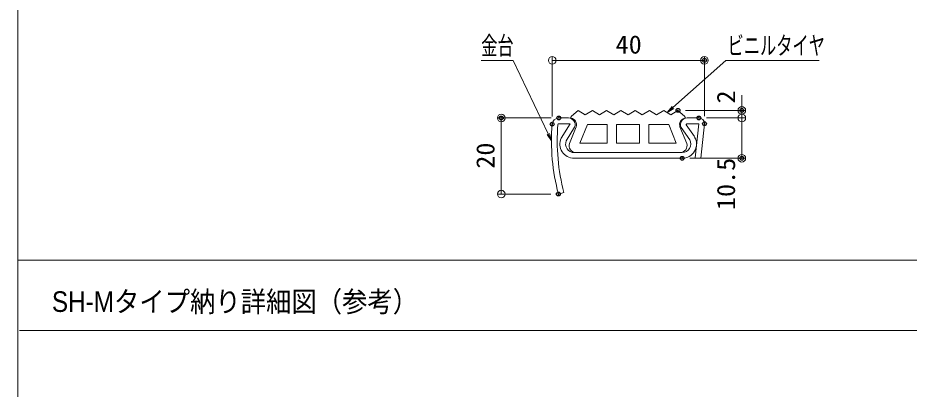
# Model space of a CAD drawing. Units: millimetres, scale not verified. Extents: x -400 to 400, y -277 to 277.
# Drawn here: x -400 to -165.8, y -126.9 to -29.3 of the extents above; entities that cross this region are included whole.
import ezdxf
from ezdxf.enums import TextEntityAlignment as Align

# ---------------------------------------------------------------- set-up
doc = ezdxf.new("R2010")
doc.units = ezdxf.units.MM
doc.header["$LTSCALE"] = 2
doc.header["$PDMODE"] = 32
doc.header["$PDSIZE"] = 1
for name, color, linetype, lineweight in [('0-0_zumenwaku', 6, 'Continuous', 9), ('0-2_1', 3, 'Continuous', 9), ('0-3_2', 4, 'Continuous', 9), ('0-9_0', 1, 'Continuous', 9), ('0-E_6文字', 2, 'Continuous', 9)]:
    doc.layers.add(name, color=color, linetype=linetype, lineweight=lineweight)
doc.layers.add('0-1_moji', color=2, linetype='Continuous')
doc.layers.add('0-A_Defpoints', color=7, linetype='Continuous')
doc.styles.add('ＭＳ ゴシック', font='')
doc.styles.add('ＭＳ Ｐゴシック', font='')
doc.styles.get('ＭＳ ゴシック').set_extended_font_data('MS Gothic')
doc.styles.get('ＭＳ Ｐゴシック').set_extended_font_data('MS PGothic')

# ---------------------------------------------------------------- blocks, each defined once
blk = doc.blocks.new('_Origin')
at = {"layer": '0-9_0'}
blk.add_line((0, 0), (-2, 0), dxfattribs=at)
blk.add_circle((0, 0), 1, dxfattribs=at)
blk = doc.blocks.new('MLeader3')
at = {"layer": '0-E_6文字', "color": 1}
blk.add_line((-213.195, -40.487), (-189.461, -40.487), dxfattribs=at)
at = {"layer": '0-E_6文字'}
blk.add_line((-227.619, -53.161), (-229.333, -54.243), dxfattribs=at)
at = {"layer": '0-E_6文字', "color": 1}
blk.add_lwpolyline([(-227.841, -52.912), (-213.915, -40.487), (-213.195, -40.487)], dxfattribs=at)
at = {"layer": '0-E_6文字'}
blk.add_lwpolyline([(-228.062, -52.663), (-229.333, -54.243), (-227.841, -52.912)], dxfattribs=at)
at = {"layer": '0-E_6文字', "style": 'ＭＳ ゴシック', "width": 0.65}
blk.add_text('ビニルタイヤ', height=4.809, dxfattribs=at).set_placement((-213.494, -40.43), align=Align.BOTTOM_LEFT)
blk = doc.blocks.new('MLeader4')
at = {"layer": '0-E_6文字', "color": 1}
blk.add_line((-270.586, -40.487), (-278.233, -40.487), dxfattribs=at)
at = {"layer": '0-E_6文字'}
blk.add_line((-260.323, -59.695), (-259.762, -61.643), dxfattribs=at)
at = {"layer": '0-E_6文字', "color": 1}
blk.add_lwpolyline([(-260.624, -59.839), (-269.866, -40.487), (-270.586, -40.487)], dxfattribs=at)
at = {"layer": '0-E_6文字'}
blk.add_lwpolyline([(-260.925, -59.982), (-259.762, -61.643), (-260.624, -59.839)], dxfattribs=at)
at = {"layer": '0-E_6文字', "style": 'ＭＳ ゴシック', "width": 0.65}
blk.add_text('金台', height=4.809, dxfattribs=at).set_placement((-278.233, -40.438), align=Align.BOTTOM_LEFT)

msp = doc.modelspace()

# ---------------------------------------------------------------- linework, layer by layer
at = {"layer": '0-0_zumenwaku'}
for p, q in [((257.985, -93.02), (-400.015, -93.02)), ((-399.615, -111.543), (257.985, -111.543))]:
    msp.add_line(p, q, dxfattribs=at)
msp.add_lwpolyline([(-400.015, -277.02), (399.985, -277.02), (399.985, 276.98), (-400.015, 276.98)], close=True, dxfattribs=at)
at = {"layer": '0-2_1'}
for p, q in [((-257.843, -55.643), (-255.312, -55.643)), ((-224.112, -55.643), (-221.062, -55.643)), ((-257.843, -57.143), (-254.892, -57.143)), ((-254.892, -57.143), (-257.23, -60.95)), ((-253.693, -58.057), (-255.896, -61.643)), ((-225.68, -58.171), (-223.452, -61.389)), ((-224.356, -57.448), (-222.219, -60.535)), ((-224.112, -57.143), (-221.07, -57.143)), ((-221.07, -57.143), (-221.992, -66.09)), ((-219.562, -57.143), (-220.5, -66.243)), ((-253.812, -64.743), (-225.412, -64.743)), ((-253.812, -66.243), (-225.412, -66.243)), ((-220.5, -66.243), (-221.992, -66.09)), ((-257.951, -75.643), (-256.5, -75.262))]:
    msp.add_line(p, q, dxfattribs=at)
for centre, radius, start, end in [((-257.843, -57.393), 1.75, 90, 175.42223), ((-255.312, -57.393), 1.75, 337.72057, 90), ((-224.112, -57.393), 1.75, 90, 206.39041), ((-221.062, -57.143), 1.5, 0, 90), ((-204.762, -61.643), 55, 175.42223, 194.74665), ((-204.762, -61.643), 53.5, 175.42223, 194.74665), ((-257.843, -57.393), 0.25, 90, 175.42223), ((-224.112, -57.393), 0.25, 90, 192.59974), ((-225.412, -62.493), 3.75, 270, 29.40218), ((-253.812, -62.493), 3.75, 155.691, 270), ((-253.812, -62.493), 2.25, 157.8039, 270), ((-225.412, -62.493), 2.25, 270, 29.40218)]:
    msp.add_arc(centre, radius, start, end, dxfattribs=at)
at = {"layer": '0-3_2'}
for p, q in [((-252.77, -53.643), (-254.505, -55.124)), ((-252.77, -53.643), (-250.895, -54.843)), ((-250.895, -54.843), (-249.02, -53.643)), ((-249.02, -53.643), (-247.145, -54.843)), ((-247.145, -54.843), (-245.27, -53.643)), ((-245.27, -53.643), (-243.395, -54.843)), ((-243.395, -54.843), (-241.52, -53.643)), ((-241.52, -53.643), (-239.645, -54.843)), ((-237.77, -53.643), (-239.645, -54.843)), ((-235.895, -54.843), (-237.77, -53.643)), ((-234.02, -53.643), (-235.895, -54.843)), ((-232.145, -54.843), (-234.02, -53.643)), ((-230.27, -53.643), (-232.145, -54.843)), ((-228.395, -54.843), (-230.27, -53.643)), ((-226.52, -53.643), (-228.395, -54.843)), ((-226.52, -53.643), (-224.786, -55.124)), ((-254.645, -55.428), (-254.645, -55.643)), ((-224.645, -55.428), (-224.645, -55.643)), ((-253.295, -57.992), (-255.05, -62.366)), ((-250.341, -57.343), (-252.307, -62.243)), ((-250.341, -57.343), (-245.145, -57.343)), ((-245.145, -57.343), (-245.145, -62.243)), ((-242.645, -57.343), (-242.645, -62.243)), ((-242.645, -57.343), (-239.645, -57.343)), ((-236.645, -57.343), (-239.645, -57.343)), ((-236.645, -57.343), (-236.645, -62.243)), ((-234.145, -57.343), (-234.145, -62.243)), ((-228.95, -57.343), (-234.145, -57.343)), ((-228.95, -57.343), (-226.984, -62.243)), ((-225.996, -57.992), (-224.241, -62.366)), ((-252.307, -62.243), (-245.145, -62.243)), ((-242.645, -62.243), (-239.645, -62.243)), ((-236.645, -62.243), (-239.645, -62.243)), ((-226.984, -62.243), (-234.145, -62.243)), ((-253.345, -64.743), (-239.645, -64.743)), ((-225.945, -64.743), (-239.645, -64.743))]:
    msp.add_line(p, q, dxfattribs=at)
for centre, radius, start, end in [((-254.998, -57.409), 1.8, 341.08041, 78.71567), ((-254.245, -55.428), 0.4, 130.47523, 180), ((-224.293, -57.409), 1.8, 101.28433, 198.91959), ((-225.045, -55.428), 0.4, 0, 49.52477), ((-253.345, -62.943), 1.8, 161.29031, 270), ((-225.945, -62.943), 1.8, 270, 18.70969)]:
    msp.add_arc(centre, radius, start, end, dxfattribs=at)
at = {"layer": '0-9_0'}
for p, q in [((-259.587, -55.254), (-259.587, -39.487)), ((-219.562, -55.143), (-219.562, -39.487)), ((-257.587, -40.487), (-221.562, -40.487)), ((-209.745, -51.643), (-209.745, -49.643)), ((-224.52, -53.643), (-208.745, -53.643)), ((-209.745, -55.643), (-209.745, -53.643)), ((-259.843, -55.643), (-273.969, -55.643)), ((-219.062, -55.643), (-208.745, -55.643)), ((-219.062, -55.643), (-208.745, -55.643)), ((-272.969, -73.643), (-272.969, -57.643)), ((-209.745, -57.643), (-209.745, -59.643)), ((-209.745, -57.643), (-209.745, -64.243)), ((-223.412, -66.243), (-208.745, -66.243)), ((-259.951, -75.643), (-273.969, -75.643))]:
    msp.add_line(p, q, dxfattribs=at)
at = {"layer": '0-A_Defpoints'}
for p in [(-219.562, -40.487), (-226.52, -53.643), (-209.745, -53.643), (-272.969, -55.643), (-257.843, -55.643), (-221.062, -55.643), (-259.587, -57.254), (-219.562, -57.143), (-225.412, -66.243), (-209.745, -66.243), (-257.951, -75.643)]:
    msp.add_point(p, dxfattribs=at)

# ---------------------------------------------------------------- block references
at = {"layer": '0-9_0'}
for p, rotation in [((-259.587, -40.487), 180), ((-209.745, -53.643), 270), ((-272.969, -55.643), 90), ((-209.745, -55.643), 90), ((-209.745, -55.643), 90), ((-209.745, -66.243), 270), ((-272.969, -75.643), 270)]:
    msp.add_blockref('_Origin', p, dxfattribs=dict(at, rotation=rotation))
msp.add_blockref('_Origin', (-219.562, -40.487), dxfattribs=at)
at = {"layer": '0-E_6文字'}
for name in ['MLeader4', 'MLeader3']:
    msp.add_blockref(name, (0, 0), dxfattribs=at)

# ---------------------------------------------------------------- texts
at = {"layer": '0-1_moji', "style": 'ＭＳ Ｐゴシック', "width": 0.9}
msp.add_text('SH-Mタイプ納り詳細図（参考）', height=5.425, dxfattribs=at).set_placement((-391.062, -108.259), align=Align.BOTTOM_LEFT)
at = {"layer": '0-9_0', "color": 2, "style": 'ＭＳ ゴシック', "width": 1.05}
msp.add_text('40', height=4.809, dxfattribs=at).set_placement((-242.908, -40.162), align=Align.BOTTOM_LEFT)
for s, p in [('2', (-210.07, -51.835)), ('20', (-273.293, -68.977)), ('10.5', (-210.07, -79.841))]:
    msp.add_text(s, height=4.809, rotation=90, dxfattribs=at).set_placement(p, align=Align.BOTTOM_LEFT)

doc.saveas('drawing.dxf')
